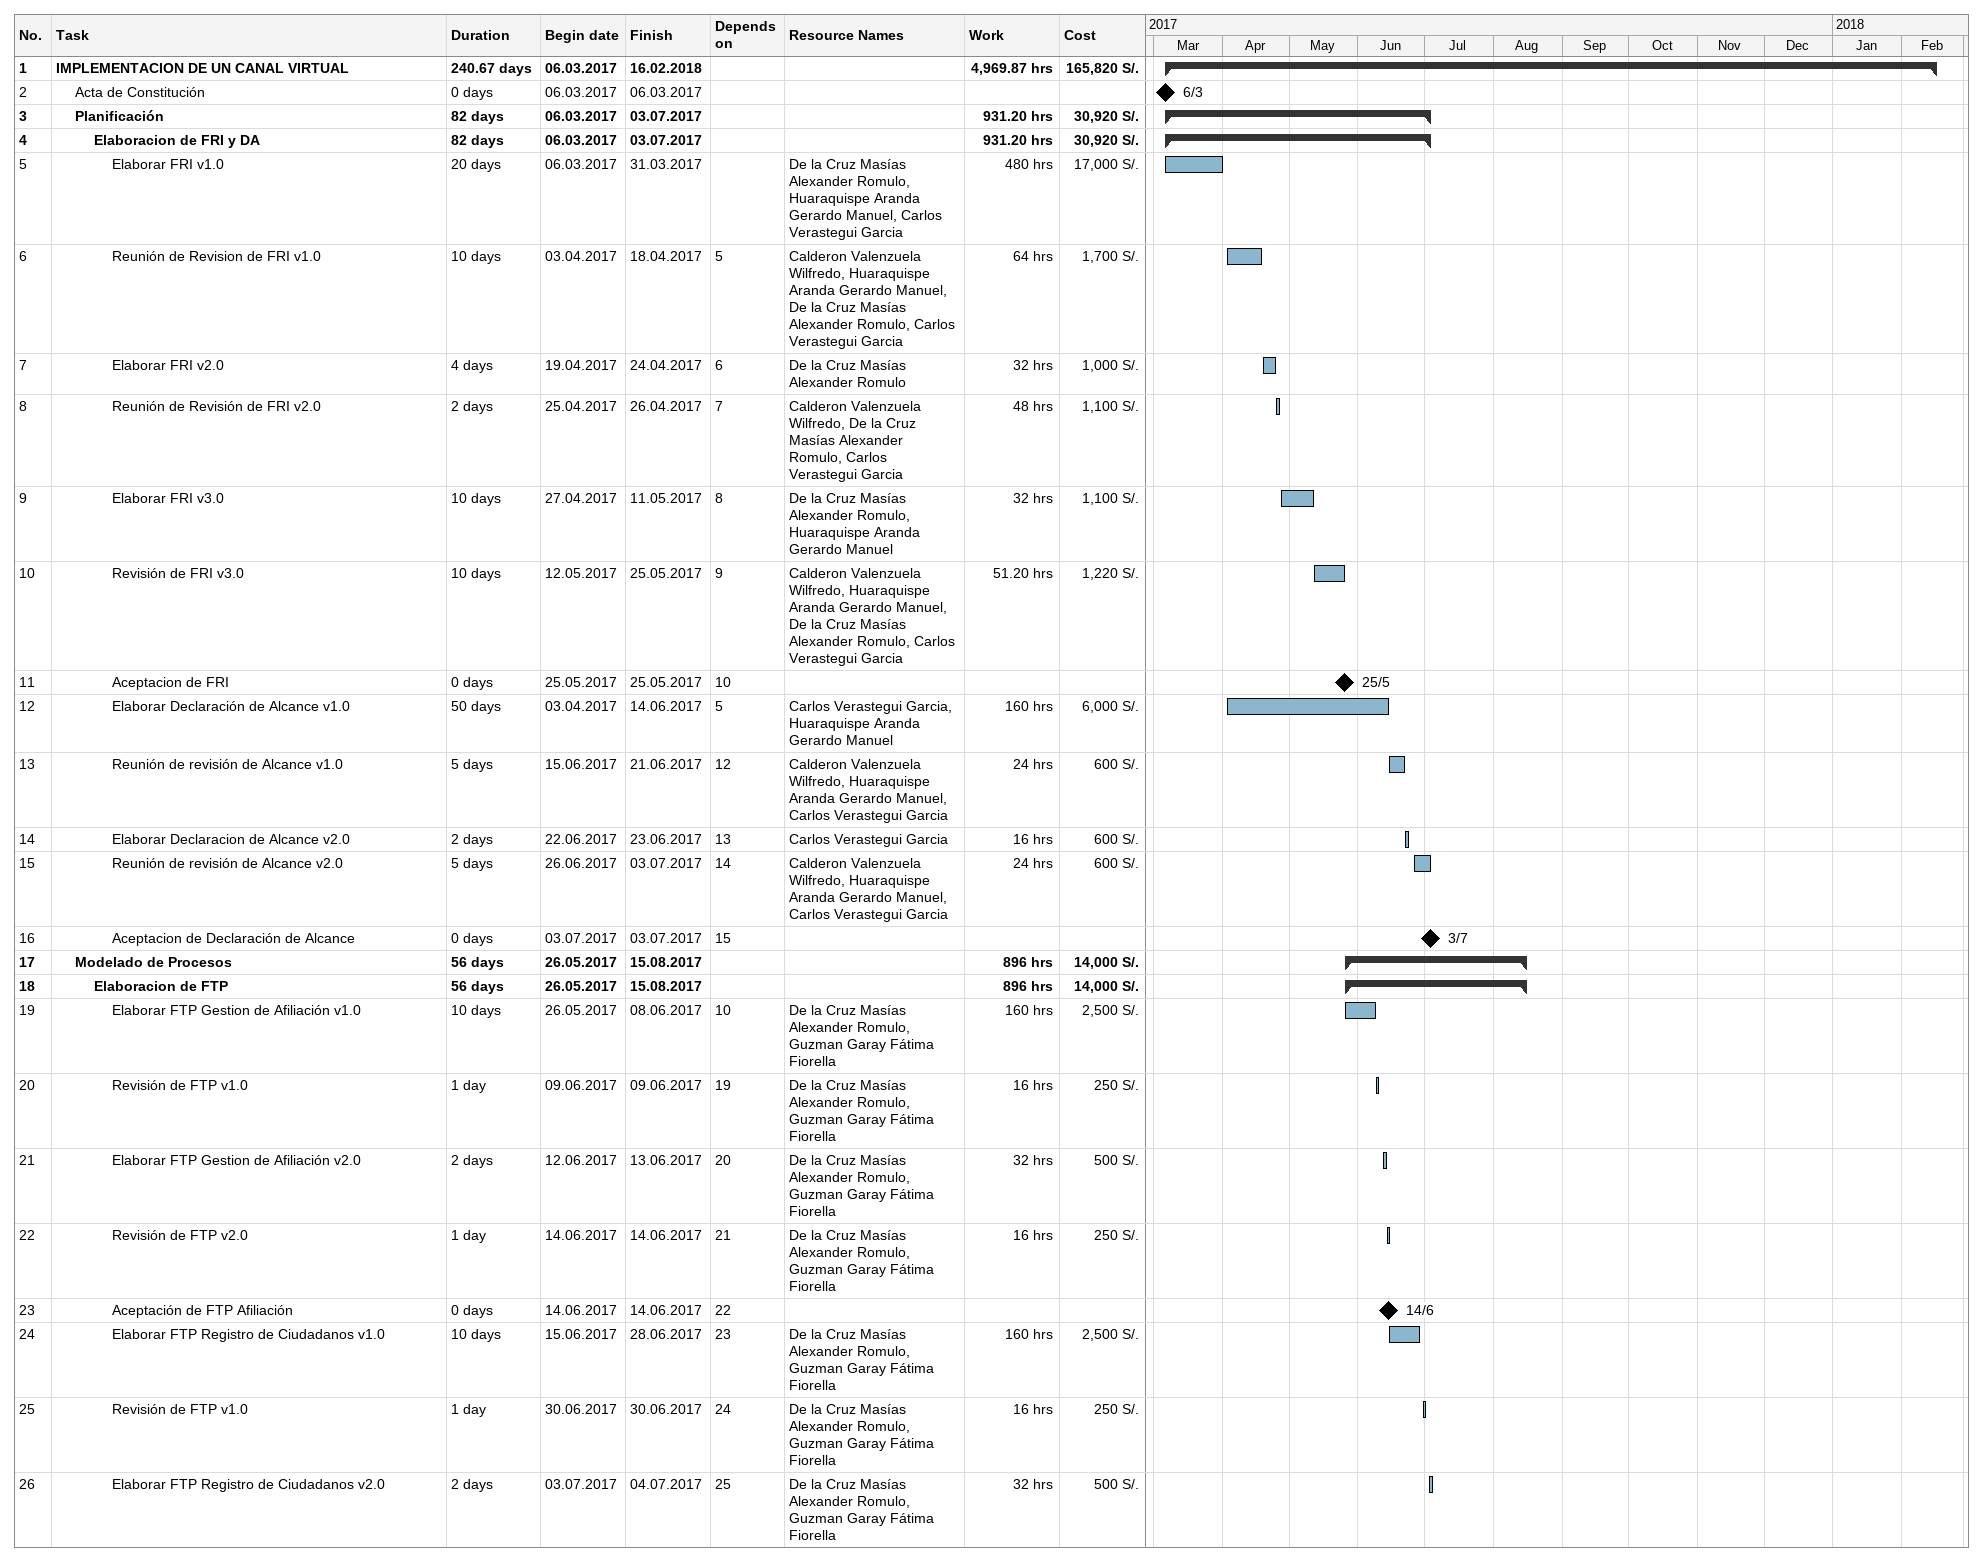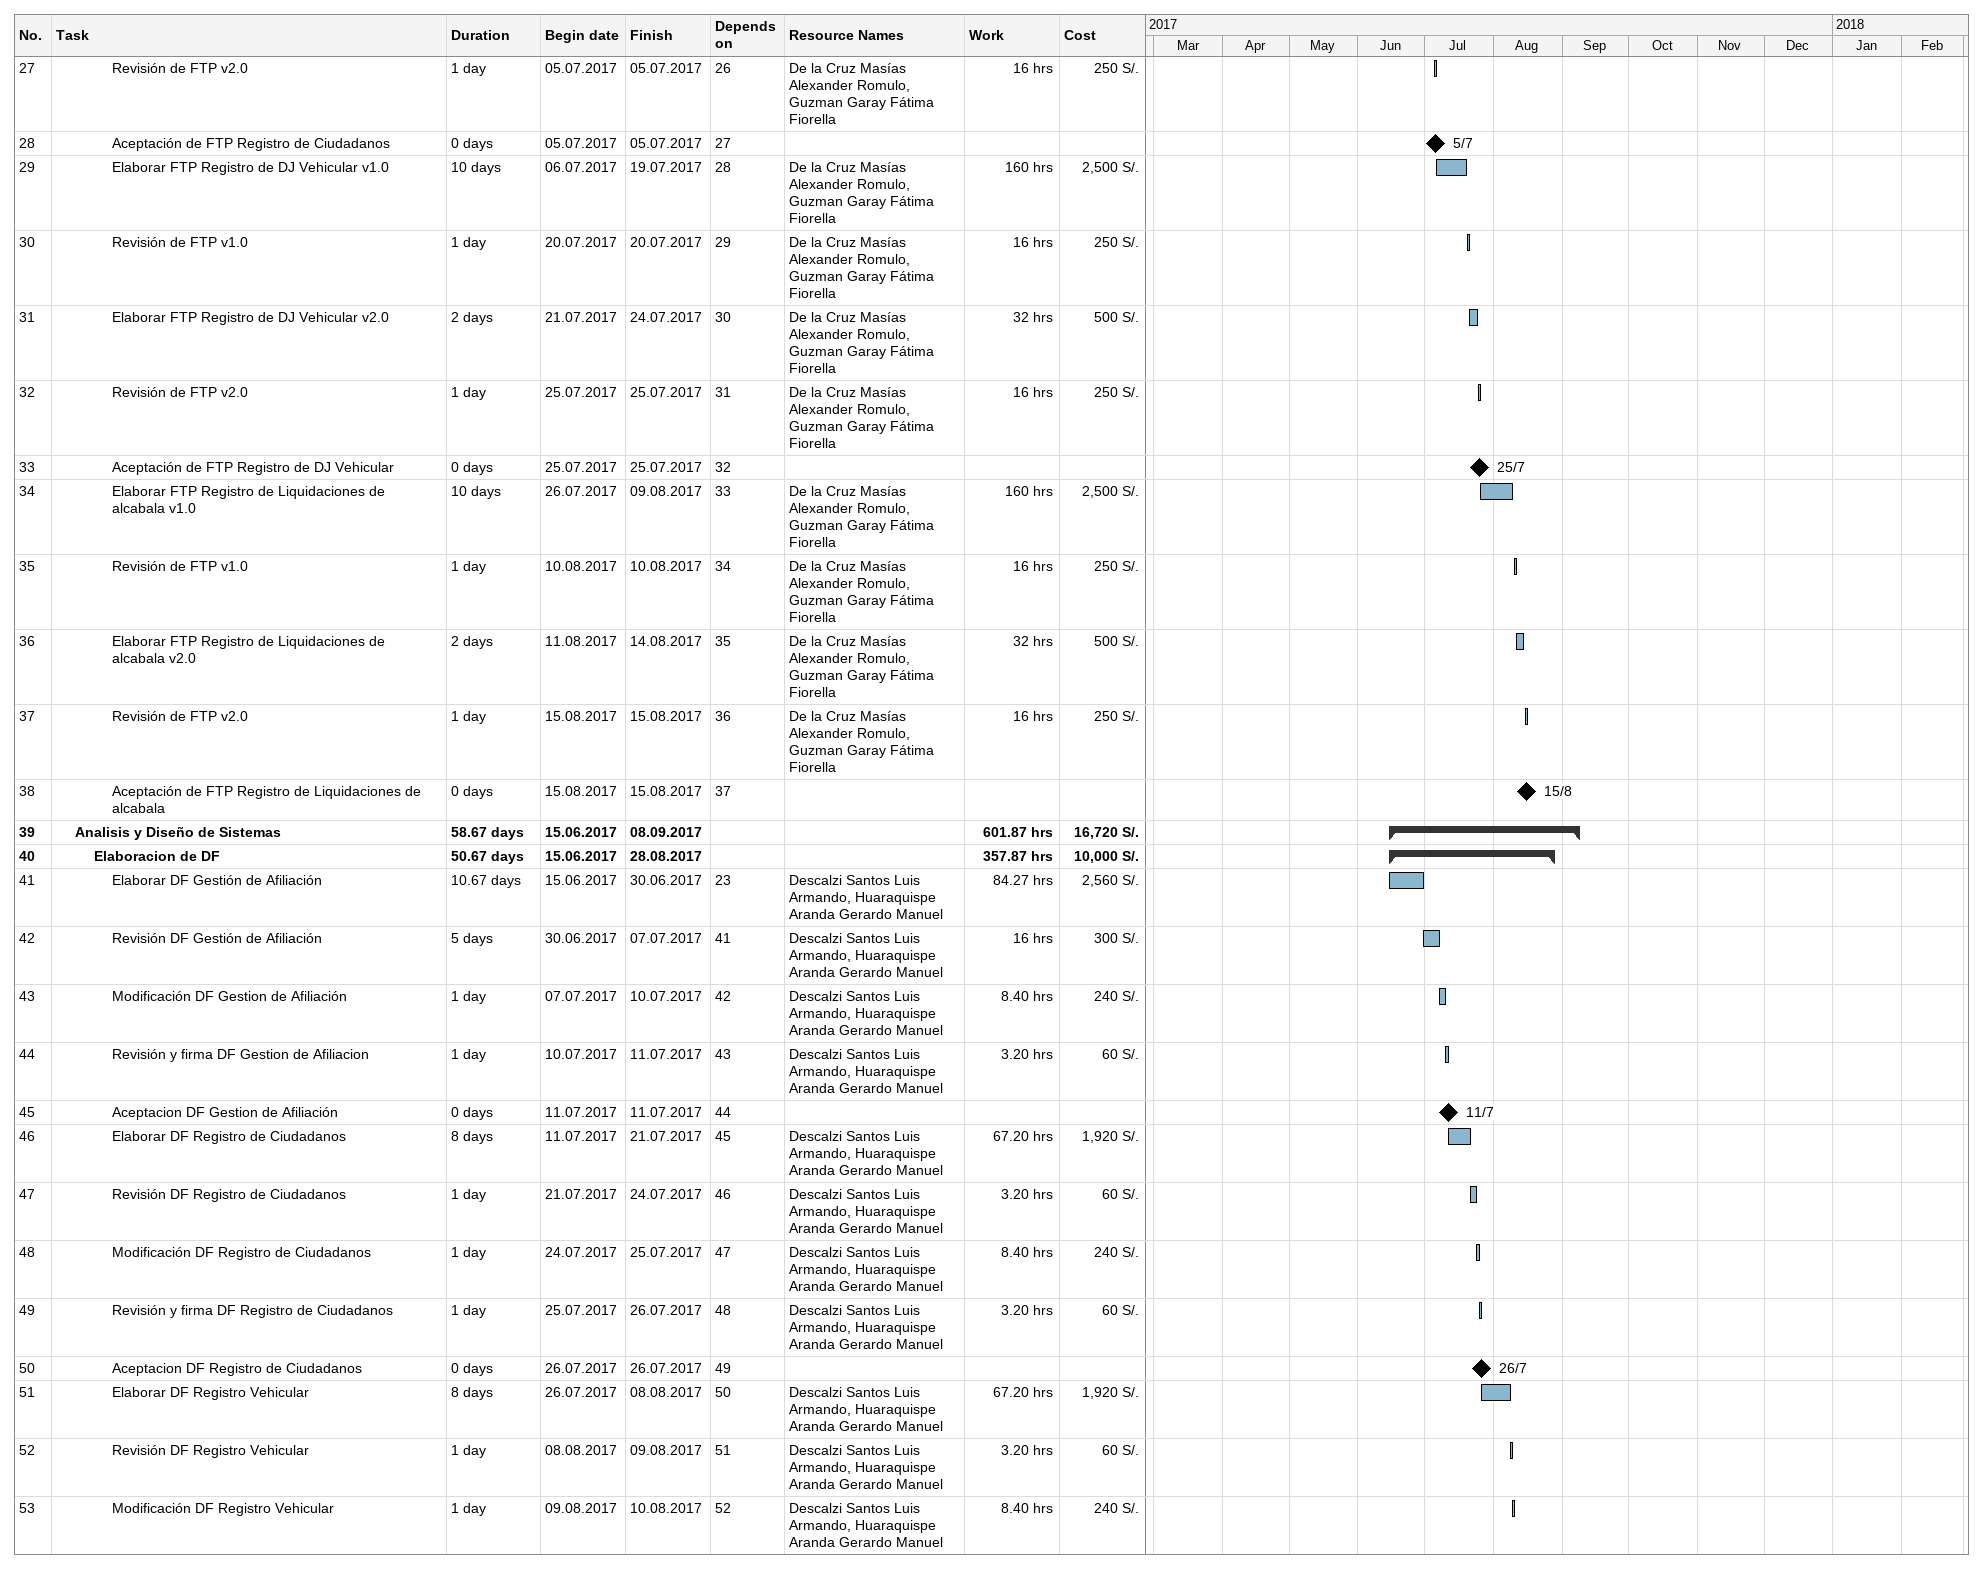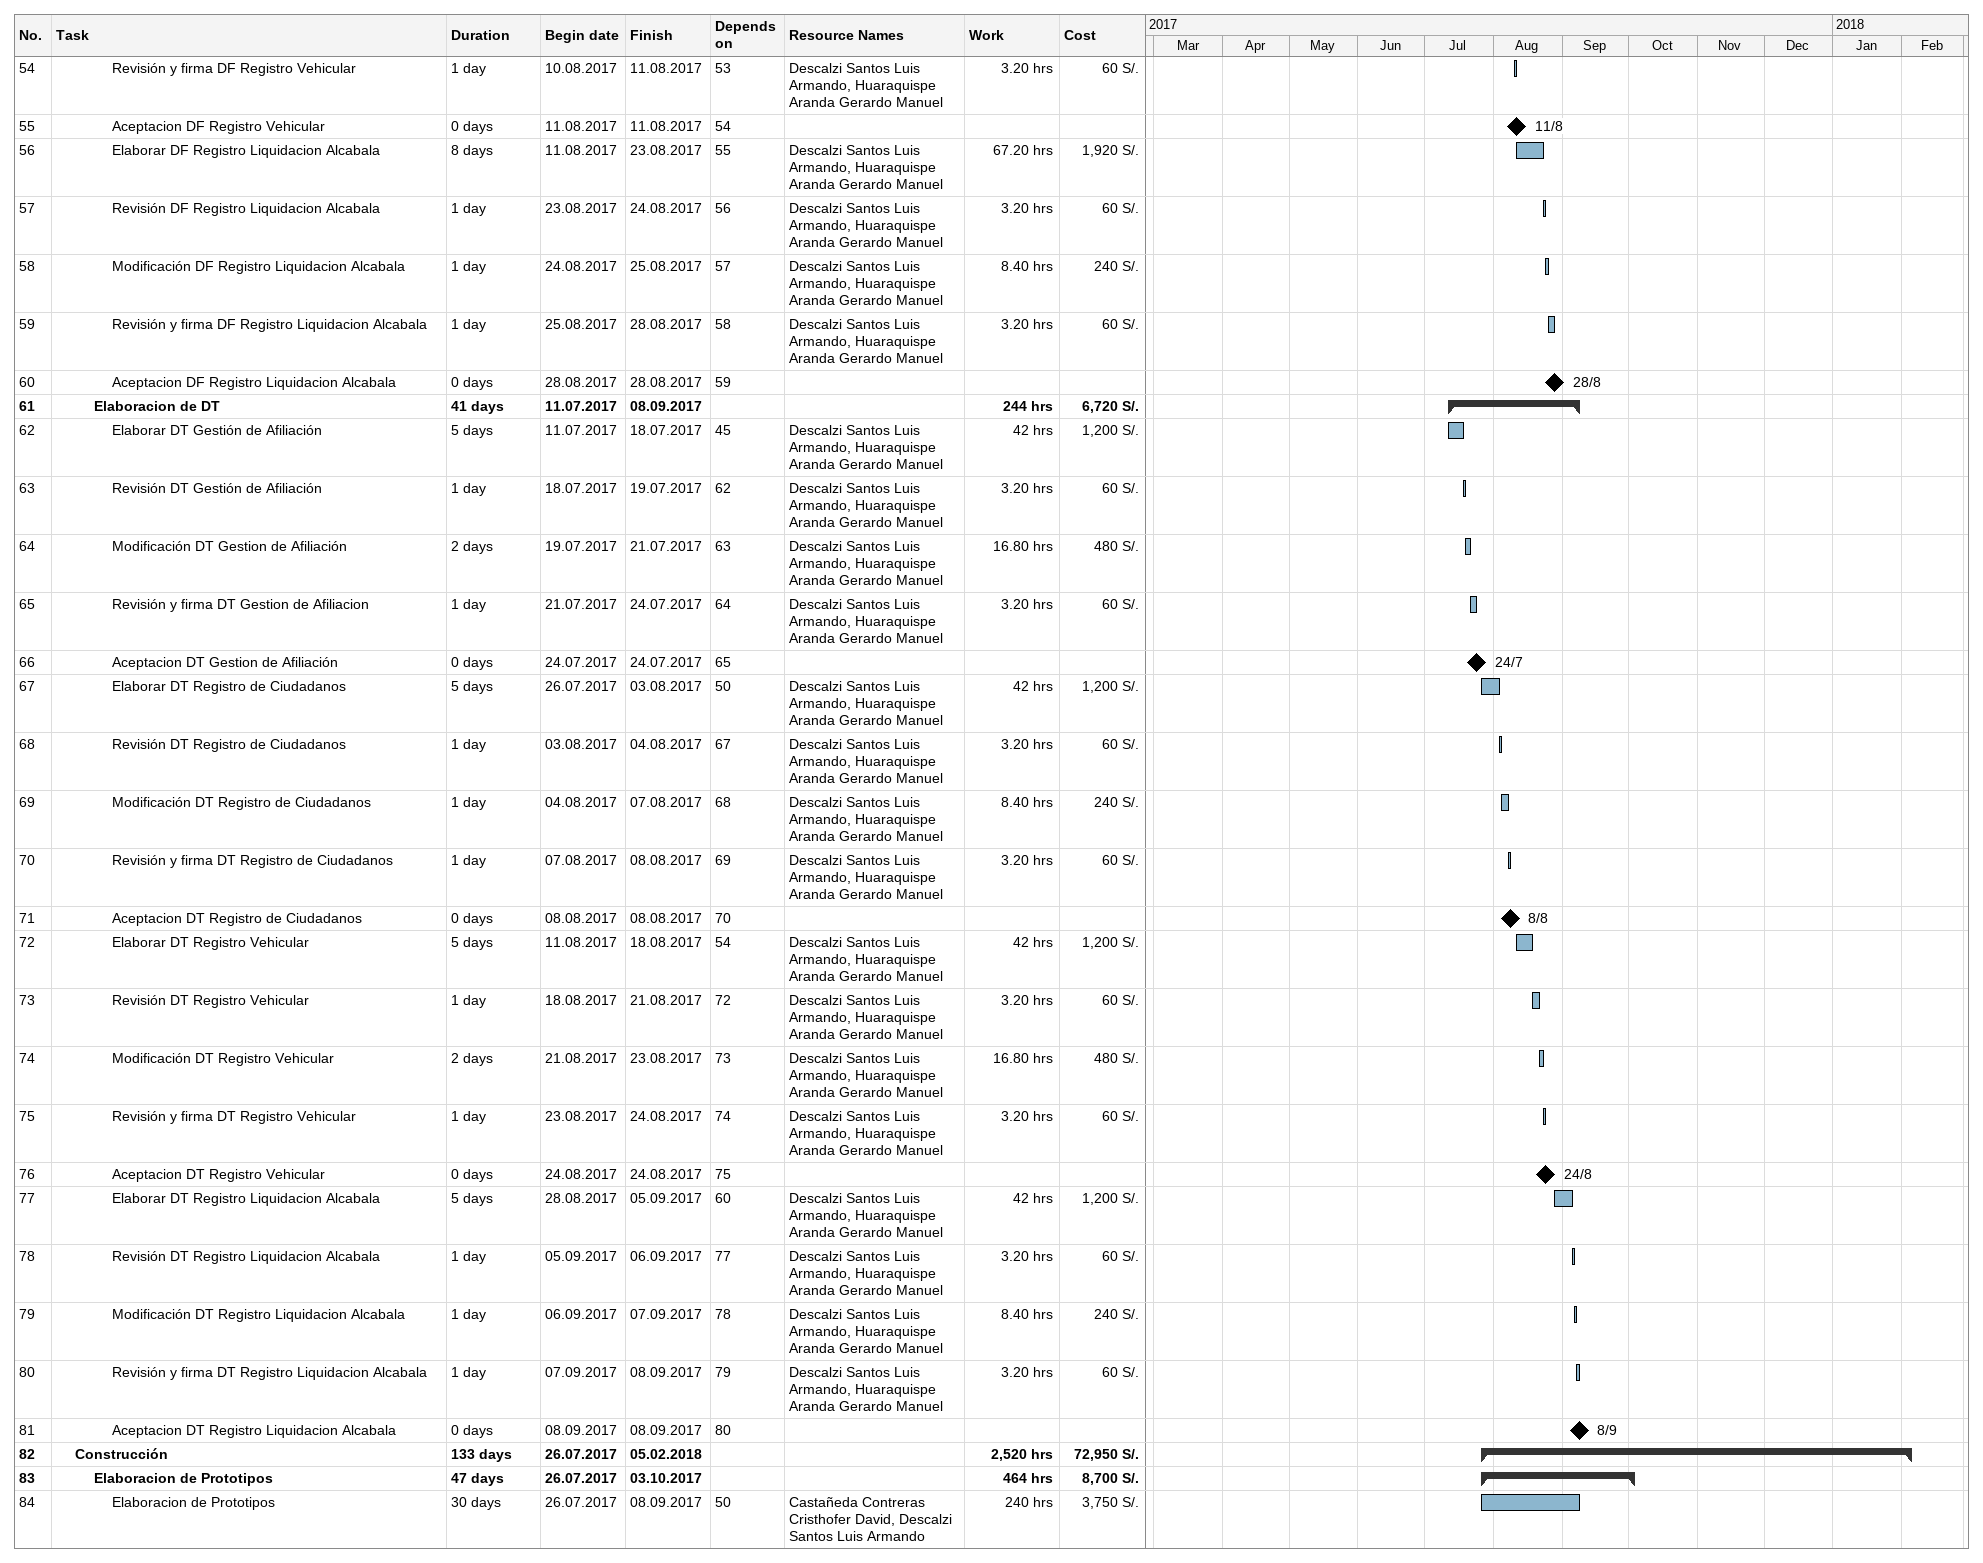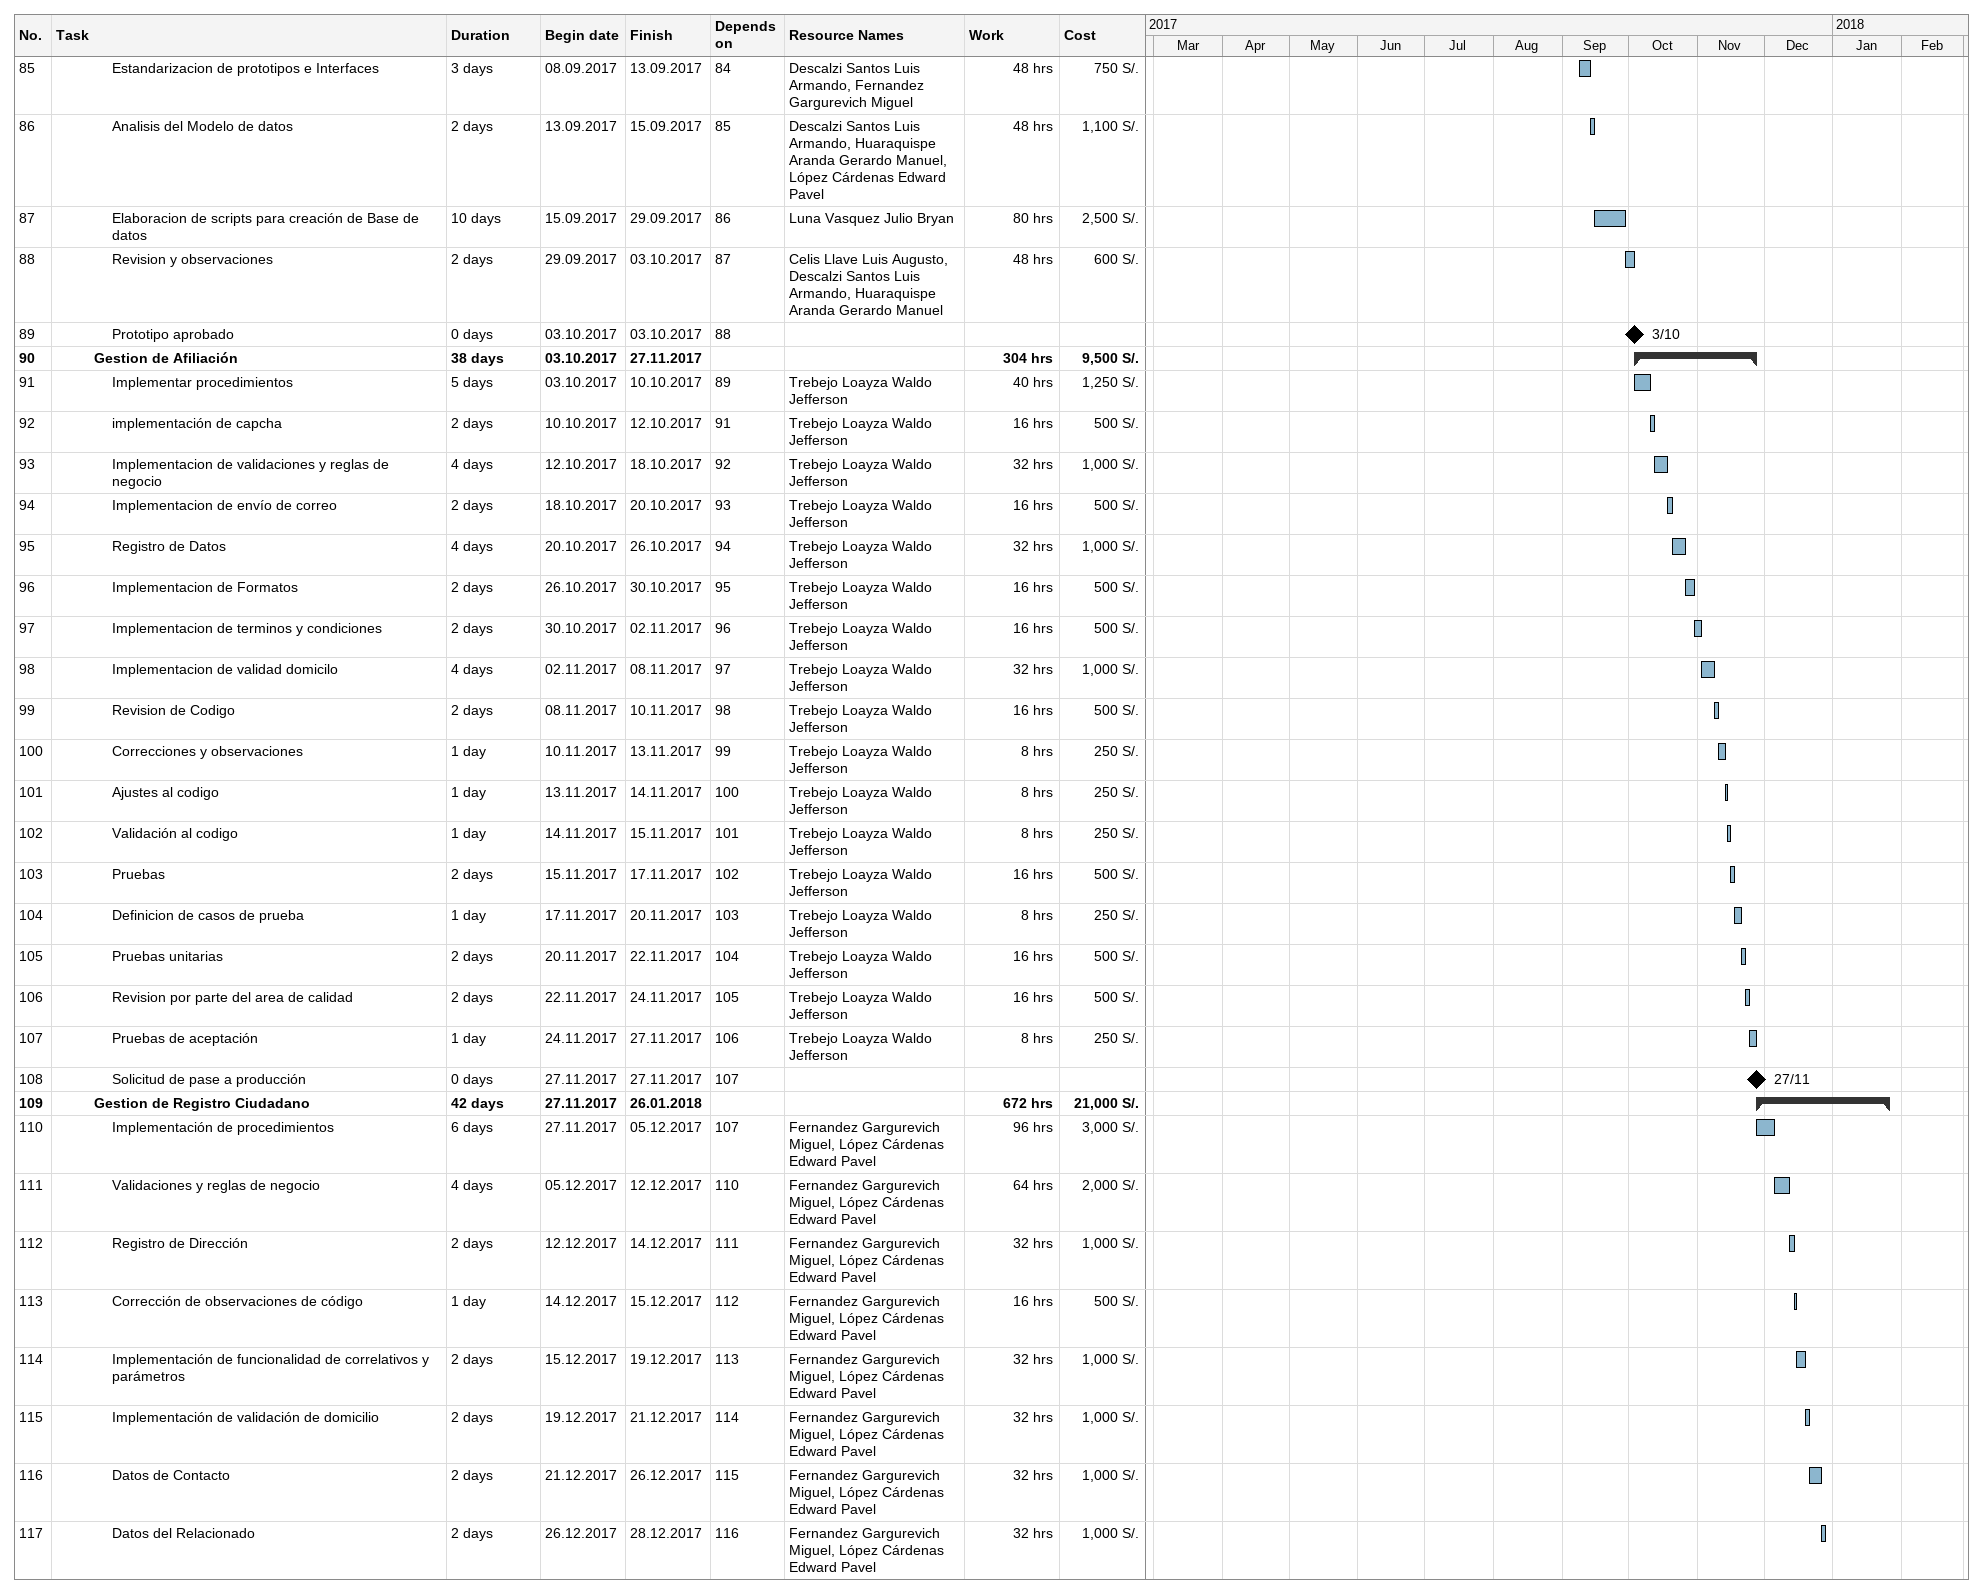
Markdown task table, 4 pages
| ID | Level | Task | Duration | Start | Finish | Predecessors | Resources | Work (h) | Cost (S/.) |
|---|---|---|---|---|---|---|---|---|---|
| 1 | 1 | **IMPLEMENTACION DE UN CANAL VIRTUAL** | 240.67d | 2017-03-06 | 2018-02-16 |  |  | 4969.87 | 165820 |
| 2 | 2 | Acta de Constitución | 0d | 2017-03-06 | 2017-03-06 |  |  |  |  |
| 3 | 2 | **Planificación** | 82d | 2017-03-06 | 2017-07-03 |  |  | 931.20 | 30920 |
| 4 | 3 | **Elaboracion de FRI y DA** | 82d | 2017-03-06 | 2017-07-03 |  |  | 931.20 | 30920 |
| 5 | 4 | Elaborar FRI v1.0 | 20d | 2017-03-06 | 2017-03-31 |  | De la Cruz Masías Alexander Romulo, Huaraquispe Aranda Gerardo Manuel, Carlos Verastegui Garcia | 480 | 17000 |
| 6 | 4 | Reunión de Revision de FRI v1.0 | 10d | 2017-04-03 | 2017-04-18 | 5 | Calderon Valenzuela Wilfredo, Huaraquispe Aranda Gerardo Manuel, De la Cruz Masías Alexander Romulo, Carlos Verastegui Garcia | 64 | 1700 |
| 7 | 4 | Elaborar FRI v2.0 | 4d | 2017-04-19 | 2017-04-24 | 6 | De la Cruz Masías Alexander Romulo | 32 | 1000 |
| 8 | 4 | Reunión de Revisión de FRI v2.0 | 2d | 2017-04-25 | 2017-04-26 | 7 | Calderon Valenzuela Wilfredo, De la Cruz Masías Alexander Romulo, Carlos Verastegui Garcia | 48 | 1100 |
| 9 | 4 | Elaborar FRI v3.0 | 10d | 2017-04-27 | 2017-05-11 | 8 | De la Cruz Masías Alexander Romulo, Huaraquispe Aranda Gerardo Manuel | 32 | 1100 |
| 10 | 4 | Revisión de FRI v3.0 | 10d | 2017-05-12 | 2017-05-25 | 9 | Calderon Valenzuela Wilfredo, Huaraquispe Aranda Gerardo Manuel, De la Cruz Masías Alexander Romulo, Carlos Verastegui Garcia | 51.20 | 1220 |
| 11 | 4 | Aceptacion de FRI | 0d | 2017-05-25 | 2017-05-25 | 10 |  |  |  |
| 12 | 4 | Elaborar Declaración de Alcance v1.0 | 50d | 2017-04-03 | 2017-06-14 | 5 | Carlos Verastegui Garcia, Huaraquispe Aranda Gerardo Manuel | 160 | 6000 |
| 13 | 4 | Reunión de revisión de Alcance v1.0 | 5d | 2017-06-15 | 2017-06-21 | 12 | Calderon Valenzuela Wilfredo, Huaraquispe Aranda Gerardo Manuel, Carlos Verastegui Garcia | 24 | 600 |
| 14 | 4 | Elaborar Declaracion de Alcance v2.0 | 2d | 2017-06-22 | 2017-06-23 | 13 | Carlos Verastegui Garcia | 16 | 600 |
| 15 | 4 | Reunión de revisión de Alcance v2.0 | 5d | 2017-06-26 | 2017-07-03 | 14 | Calderon Valenzuela Wilfredo, Huaraquispe Aranda Gerardo Manuel, Carlos Verastegui Garcia | 24 | 600 |
| 16 | 4 | Aceptacion de Declaración de Alcance | 0d | 2017-07-03 | 2017-07-03 | 15 |  |  |  |
| 17 | 2 | **Modelado de Procesos** | 56d | 2017-05-26 | 2017-08-15 |  |  | 896 | 14000 |
| 18 | 3 | **Elaboracion de FTP** | 56d | 2017-05-26 | 2017-08-15 |  |  | 896 | 14000 |
| 19 | 4 | Elaborar FTP Gestion de Afiliación v1.0 | 10d | 2017-05-26 | 2017-06-08 | 10 | De la Cruz Masías Alexander Romulo, Guzman Garay Fátima Fiorella | 160 | 2500 |
| 20 | 4 | Revisión de FTP v1.0 | 1d | 2017-06-09 | 2017-06-09 | 19 | De la Cruz Masías Alexander Romulo, Guzman Garay Fátima Fiorella | 16 | 250 |
| 21 | 4 | Elaborar FTP Gestion de Afiliación v2.0 | 2d | 2017-06-12 | 2017-06-13 | 20 | De la Cruz Masías Alexander Romulo, Guzman Garay Fátima Fiorella | 32 | 500 |
| 22 | 4 | Revisión de FTP v2.0 | 1d | 2017-06-14 | 2017-06-14 | 21 | De la Cruz Masías Alexander Romulo, Guzman Garay Fátima Fiorella | 16 | 250 |
| 23 | 4 | Aceptación de FTP Afiliación | 0d | 2017-06-14 | 2017-06-14 | 22 |  |  |  |
| 24 | 4 | Elaborar FTP Registro de Ciudadanos v1.0 | 10d | 2017-06-15 | 2017-06-28 | 23 | De la Cruz Masías Alexander Romulo, Guzman Garay Fátima Fiorella | 160 | 2500 |
| 25 | 4 | Revisión de FTP v1.0 | 1d | 2017-06-30 | 2017-06-30 | 24 | De la Cruz Masías Alexander Romulo, Guzman Garay Fátima Fiorella | 16 | 250 |
| 26 | 4 | Elaborar FTP Registro de Ciudadanos v2.0 | 2d | 2017-07-03 | 2017-07-04 | 25 | De la Cruz Masías Alexander Romulo, Guzman Garay Fátima Fiorella | 32 | 500 |
| 27 | 4 | Revisión de FTP v2.0 | 1d | 2017-07-05 | 2017-07-05 | 26 | De la Cruz Masías Alexander Romulo, Guzman Garay Fátima Fiorella | 16 | 250 |
| 28 | 4 | Aceptación de FTP Registro de Ciudadanos | 0d | 2017-07-05 | 2017-07-05 | 27 |  |  |  |
| 29 | 4 | Elaborar FTP Registro de DJ Vehicular v1.0 | 10d | 2017-07-06 | 2017-07-19 | 28 | De la Cruz Masías Alexander Romulo, Guzman Garay Fátima Fiorella | 160 | 2500 |
| 30 | 4 | Revisión de FTP v1.0 | 1d | 2017-07-20 | 2017-07-20 | 29 | De la Cruz Masías Alexander Romulo, Guzman Garay Fátima Fiorella | 16 | 250 |
| 31 | 4 | Elaborar FTP Registro de DJ Vehicular v2.0 | 2d | 2017-07-21 | 2017-07-24 | 30 | De la Cruz Masías Alexander Romulo, Guzman Garay Fátima Fiorella | 32 | 500 |
| 32 | 4 | Revisión de FTP v2.0 | 1d | 2017-07-25 | 2017-07-25 | 31 | De la Cruz Masías Alexander Romulo, Guzman Garay Fátima Fiorella | 16 | 250 |
| 33 | 4 | Aceptación de FTP Registro de DJ Vehicular | 0d | 2017-07-25 | 2017-07-25 | 32 |  |  |  |
| 34 | 4 | Elaborar FTP Registro de Liquidaciones de alcabala v1.0 | 10d | 2017-07-26 | 2017-08-09 | 33 | De la Cruz Masías Alexander Romulo, Guzman Garay Fátima Fiorella | 160 | 2500 |
| 35 | 4 | Revisión de FTP v1.0 | 1d | 2017-08-10 | 2017-08-10 | 34 | De la Cruz Masías Alexander Romulo, Guzman Garay Fátima Fiorella | 16 | 250 |
| 36 | 4 | Elaborar FTP Registro de Liquidaciones de alcabala v2.0 | 2d | 2017-08-11 | 2017-08-14 | 35 | De la Cruz Masías Alexander Romulo, Guzman Garay Fátima Fiorella | 32 | 500 |
| 37 | 4 | Revisión de FTP v2.0 | 1d | 2017-08-15 | 2017-08-15 | 36 | De la Cruz Masías Alexander Romulo, Guzman Garay Fátima Fiorella | 16 | 250 |
| 38 | 4 | Aceptación de FTP Registro de Liquidaciones de alcabala | 0d | 2017-08-15 | 2017-08-15 | 37 |  |  |  |
| 39 | 2 | **Analisis y Diseño de Sistemas** | 58.67d | 2017-06-15 | 2017-09-08 |  |  | 601.87 | 16720 |
| 40 | 3 | **Elaboracion de DF** | 50.67d | 2017-06-15 | 2017-08-28 |  |  | 357.87 | 10000 |
| 41 | 4 | Elaborar DF Gestión de Afiliación | 10.67d | 2017-06-15 | 2017-06-30 | 23 | Descalzi Santos Luis Armando, Huaraquispe Aranda Gerardo Manuel | 84.27 | 2560 |
| 42 | 4 | Revisión DF Gestión de Afiliación | 5d | 2017-06-30 | 2017-07-07 | 41 | Descalzi Santos Luis Armando, Huaraquispe Aranda Gerardo Manuel | 16 | 300 |
| 43 | 4 | Modificación DF Gestion de Afiliación | 1d | 2017-07-07 | 2017-07-10 | 42 | Descalzi Santos Luis Armando, Huaraquispe Aranda Gerardo Manuel | 8.40 | 240 |
| 44 | 4 | Revisión y firma DF Gestion de Afiliacion | 1d | 2017-07-10 | 2017-07-11 | 43 | Descalzi Santos Luis Armando, Huaraquispe Aranda Gerardo Manuel | 3.20 | 60 |
| 45 | 4 | Aceptacion DF Gestion de Afiliación | 0d | 2017-07-11 | 2017-07-11 | 44 |  |  |  |
| 46 | 4 | Elaborar DF Registro de Ciudadanos | 8d | 2017-07-11 | 2017-07-21 | 45 | Descalzi Santos Luis Armando, Huaraquispe Aranda Gerardo Manuel | 67.20 | 1920 |
| 47 | 4 | Revisión DF Registro de Ciudadanos | 1d | 2017-07-21 | 2017-07-24 | 46 | Descalzi Santos Luis Armando, Huaraquispe Aranda Gerardo Manuel | 3.20 | 60 |
| 48 | 4 | Modificación DF Registro de Ciudadanos | 1d | 2017-07-24 | 2017-07-25 | 47 | Descalzi Santos Luis Armando, Huaraquispe Aranda Gerardo Manuel | 8.40 | 240 |
| 49 | 4 | Revisión y firma DF Registro de Ciudadanos | 1d | 2017-07-25 | 2017-07-26 | 48 | Descalzi Santos Luis Armando, Huaraquispe Aranda Gerardo Manuel | 3.20 | 60 |
| 50 | 4 | Aceptacion DF Registro de Ciudadanos | 0d | 2017-07-26 | 2017-07-26 | 49 |  |  |  |
| 51 | 4 | Elaborar DF Registro Vehicular | 8d | 2017-07-26 | 2017-08-08 | 50 | Descalzi Santos Luis Armando, Huaraquispe Aranda Gerardo Manuel | 67.20 | 1920 |
| 52 | 4 | Revisión DF Registro Vehicular | 1d | 2017-08-08 | 2017-08-09 | 51 | Descalzi Santos Luis Armando, Huaraquispe Aranda Gerardo Manuel | 3.20 | 60 |
| 53 | 4 | Modificación DF Registro Vehicular | 1d | 2017-08-09 | 2017-08-10 | 52 | Descalzi Santos Luis Armando, Huaraquispe Aranda Gerardo Manuel | 8.40 | 240 |
| 54 | 4 | Revisión y firma DF Registro Vehicular | 1d | 2017-08-10 | 2017-08-11 | 53 | Descalzi Santos Luis Armando, Huaraquispe Aranda Gerardo Manuel | 3.20 | 60 |
| 55 | 4 | Aceptacion DF Registro Vehicular | 0d | 2017-08-11 | 2017-08-11 | 54 |  |  |  |
| 56 | 4 | Elaborar DF Registro Liquidacion Alcabala | 8d | 2017-08-11 | 2017-08-23 | 55 | Descalzi Santos Luis Armando, Huaraquispe Aranda Gerardo Manuel | 67.20 | 1920 |
| 57 | 4 | Revisión DF Registro Liquidacion Alcabala | 1d | 2017-08-23 | 2017-08-24 | 56 | Descalzi Santos Luis Armando, Huaraquispe Aranda Gerardo Manuel | 3.20 | 60 |
| 58 | 4 | Modificación DF Registro Liquidacion Alcabala | 1d | 2017-08-24 | 2017-08-25 | 57 | Descalzi Santos Luis Armando, Huaraquispe Aranda Gerardo Manuel | 8.40 | 240 |
| 59 | 4 | Revisión y firma DF Registro Liquidacion Alcabala | 1d | 2017-08-25 | 2017-08-28 | 58 | Descalzi Santos Luis Armando, Huaraquispe Aranda Gerardo Manuel | 3.20 | 60 |
| 60 | 4 | Aceptacion DF Registro Liquidacion Alcabala | 0d | 2017-08-28 | 2017-08-28 | 59 |  |  |  |
| 61 | 3 | **Elaboracion de DT** | 41d | 2017-07-11 | 2017-09-08 |  |  | 244 | 6720 |
| 62 | 4 | Elaborar DT Gestión de Afiliación | 5d | 2017-07-11 | 2017-07-18 | 45 | Descalzi Santos Luis Armando, Huaraquispe Aranda Gerardo Manuel | 42 | 1200 |
| 63 | 4 | Revisión DT Gestión de Afiliación | 1d | 2017-07-18 | 2017-07-19 | 62 | Descalzi Santos Luis Armando, Huaraquispe Aranda Gerardo Manuel | 3.20 | 60 |
| 64 | 4 | Modificación DT Gestion de Afiliación | 2d | 2017-07-19 | 2017-07-21 | 63 | Descalzi Santos Luis Armando, Huaraquispe Aranda Gerardo Manuel | 16.80 | 480 |
| 65 | 4 | Revisión y firma DT Gestion de Afiliacion | 1d | 2017-07-21 | 2017-07-24 | 64 | Descalzi Santos Luis Armando, Huaraquispe Aranda Gerardo Manuel | 3.20 | 60 |
| 66 | 4 | Aceptacion DT Gestion de Afiliación | 0d | 2017-07-24 | 2017-07-24 | 65 |  |  |  |
| 67 | 4 | Elaborar DT Registro de Ciudadanos | 5d | 2017-07-26 | 2017-08-03 | 50 | Descalzi Santos Luis Armando, Huaraquispe Aranda Gerardo Manuel | 42 | 1200 |
| 68 | 4 | Revisión DT Registro de Ciudadanos | 1d | 2017-08-03 | 2017-08-04 | 67 | Descalzi Santos Luis Armando, Huaraquispe Aranda Gerardo Manuel | 3.20 | 60 |
| 69 | 4 | Modificación DT Registro de Ciudadanos | 1d | 2017-08-04 | 2017-08-07 | 68 | Descalzi Santos Luis Armando, Huaraquispe Aranda Gerardo Manuel | 8.40 | 240 |
| 70 | 4 | Revisión y firma DT Registro de Ciudadanos | 1d | 2017-08-07 | 2017-08-08 | 69 | Descalzi Santos Luis Armando, Huaraquispe Aranda Gerardo Manuel | 3.20 | 60 |
| 71 | 4 | Aceptacion DT Registro de Ciudadanos | 0d | 2017-08-08 | 2017-08-08 | 70 |  |  |  |
| 72 | 4 | Elaborar DT Registro Vehicular | 5d | 2017-08-11 | 2017-08-18 | 54 | Descalzi Santos Luis Armando, Huaraquispe Aranda Gerardo Manuel | 42 | 1200 |
| 73 | 4 | Revisión DT Registro Vehicular | 1d | 2017-08-18 | 2017-08-21 | 72 | Descalzi Santos Luis Armando, Huaraquispe Aranda Gerardo Manuel | 3.20 | 60 |
| 74 | 4 | Modificación DT Registro Vehicular | 2d | 2017-08-21 | 2017-08-23 | 73 | Descalzi Santos Luis Armando, Huaraquispe Aranda Gerardo Manuel | 16.80 | 480 |
| 75 | 4 | Revisión y firma DT Registro Vehicular | 1d | 2017-08-23 | 2017-08-24 | 74 | Descalzi Santos Luis Armando, Huaraquispe Aranda Gerardo Manuel | 3.20 | 60 |
| 76 | 4 | Aceptacion DT Registro Vehicular | 0d | 2017-08-24 | 2017-08-24 | 75 |  |  |  |
| 77 | 4 | Elaborar DT Registro Liquidacion Alcabala | 5d | 2017-08-28 | 2017-09-05 | 60 | Descalzi Santos Luis Armando, Huaraquispe Aranda Gerardo Manuel | 42 | 1200 |
| 78 | 4 | Revisión DT Registro Liquidacion Alcabala | 1d | 2017-09-05 | 2017-09-06 | 77 | Descalzi Santos Luis Armando, Huaraquispe Aranda Gerardo Manuel | 3.20 | 60 |
| 79 | 4 | Modificación DT Registro Liquidacion Alcabala | 1d | 2017-09-06 | 2017-09-07 | 78 | Descalzi Santos Luis Armando, Huaraquispe Aranda Gerardo Manuel | 8.40 | 240 |
| 80 | 4 | Revisión y firma DT Registro Liquidacion Alcabala | 1d | 2017-09-07 | 2017-09-08 | 79 | Descalzi Santos Luis Armando, Huaraquispe Aranda Gerardo Manuel | 3.20 | 60 |
| 81 | 4 | Aceptacion DT Registro Liquidacion Alcabala | 0d | 2017-09-08 | 2017-09-08 | 80 |  |  |  |
| 82 | 2 | **Construcción** | 133d | 2017-07-26 | 2018-02-05 |  |  | 2520 | 72950 |
| 83 | 3 | **Elaboracion de Prototipos** | 47d | 2017-07-26 | 2017-10-03 |  |  | 464 | 8700 |
| 84 | 4 | Elaboracion de Prototipos | 30d | 2017-07-26 | 2017-09-08 | 50 | Castañeda Contreras Cristhofer David, Descalzi Santos Luis Armando | 240 | 3750 |
| 85 | 4 | Estandarizacion de prototipos e Interfaces | 3d | 2017-09-08 | 2017-09-13 | 84 | Descalzi Santos Luis Armando, Fernandez Gargurevich Miguel | 48 | 750 |
| 86 | 4 | Analisis del Modelo de datos | 2d | 2017-09-13 | 2017-09-15 | 85 | Descalzi Santos Luis Armando, Huaraquispe Aranda Gerardo Manuel, López Cárdenas Edward Pavel | 48 | 1100 |
| 87 | 4 | Elaboracion de scripts para creación de Base de datos | 10d | 2017-09-15 | 2017-09-29 | 86 | Luna Vasquez Julio Bryan | 80 | 2500 |
| 88 | 4 | Revision y observaciones | 2d | 2017-09-29 | 2017-10-03 | 87 | Celis Llave Luis Augusto, Descalzi Santos Luis Armando, Huaraquispe Aranda Gerardo Manuel | 48 | 600 |
| 89 | 4 | Prototipo aprobado | 0d | 2017-10-03 | 2017-10-03 | 88 |  |  |  |
| 90 | 3 | **Gestion de Afiliación** | 38d | 2017-10-03 | 2017-11-27 |  |  | 304 | 9500 |
| 91 | 4 | Implementar procedimientos | 5d | 2017-10-03 | 2017-10-10 | 89 | Trebejo Loayza Waldo Jefferson | 40 | 1250 |
| 92 | 4 | implementación de capcha | 2d | 2017-10-10 | 2017-10-12 | 91 | Trebejo Loayza Waldo Jefferson | 16 | 500 |
| 93 | 4 | Implementacion de validaciones y reglas de negocio | 4d | 2017-10-12 | 2017-10-18 | 92 | Trebejo Loayza Waldo Jefferson | 32 | 1000 |
| 94 | 4 | Implementacion de envío de correo | 2d | 2017-10-18 | 2017-10-20 | 93 | Trebejo Loayza Waldo Jefferson | 16 | 500 |
| 95 | 4 | Registro de Datos | 4d | 2017-10-20 | 2017-10-26 | 94 | Trebejo Loayza Waldo Jefferson | 32 | 1000 |
| 96 | 4 | Implementacion de Formatos | 2d | 2017-10-26 | 2017-10-30 | 95 | Trebejo Loayza Waldo Jefferson | 16 | 500 |
| 97 | 4 | Implementacion de terminos y condiciones | 2d | 2017-10-30 | 2017-11-02 | 96 | Trebejo Loayza Waldo Jefferson | 16 | 500 |
| 98 | 4 | Implementacion de validad domicilo | 4d | 2017-11-02 | 2017-11-08 | 97 | Trebejo Loayza Waldo Jefferson | 32 | 1000 |
| 99 | 4 | Revision de Codigo | 2d | 2017-11-08 | 2017-11-10 | 98 | Trebejo Loayza Waldo Jefferson | 16 | 500 |
| 100 | 4 | Correcciones y observaciones | 1d | 2017-11-10 | 2017-11-13 | 99 | Trebejo Loayza Waldo Jefferson | 8 | 250 |
| 101 | 4 | Ajustes al codigo | 1d | 2017-11-13 | 2017-11-14 | 100 | Trebejo Loayza Waldo Jefferson | 8 | 250 |
| 102 | 4 | Validación al codigo | 1d | 2017-11-14 | 2017-11-15 | 101 | Trebejo Loayza Waldo Jefferson | 8 | 250 |
| 103 | 4 | Pruebas | 2d | 2017-11-15 | 2017-11-17 | 102 | Trebejo Loayza Waldo Jefferson | 16 | 500 |
| 104 | 4 | Definicion de casos de prueba | 1d | 2017-11-17 | 2017-11-20 | 103 | Trebejo Loayza Waldo Jefferson | 8 | 250 |
| 105 | 4 | Pruebas unitarias | 2d | 2017-11-20 | 2017-11-22 | 104 | Trebejo Loayza Waldo Jefferson | 16 | 500 |
| 106 | 4 | Revision por parte del area de calidad | 2d | 2017-11-22 | 2017-11-24 | 105 | Trebejo Loayza Waldo Jefferson | 16 | 500 |
| 107 | 4 | Pruebas de aceptación | 1d | 2017-11-24 | 2017-11-27 | 106 | Trebejo Loayza Waldo Jefferson | 8 | 250 |
| 108 | 4 | Solicitud de pase a producción | 0d | 2017-11-27 | 2017-11-27 | 107 |  |  |  |
| 109 | 3 | **Gestion de Registro Ciudadano** | 42d | 2017-11-27 | 2018-01-26 |  |  | 672 | 21000 |
| 110 | 4 | Implementación de procedimientos | 6d | 2017-11-27 | 2017-12-05 | 107 | Fernandez Gargurevich Miguel, López Cárdenas Edward Pavel | 96 | 3000 |
| 111 | 4 | Validaciones y reglas de negocio | 4d | 2017-12-05 | 2017-12-12 | 110 | Fernandez Gargurevich Miguel, López Cárdenas Edward Pavel | 64 | 2000 |
| 112 | 4 | Registro de Dirección | 2d | 2017-12-12 | 2017-12-14 | 111 | Fernandez Gargurevich Miguel, López Cárdenas Edward Pavel | 32 | 1000 |
| 113 | 4 | Corrección de observaciones de código | 1d | 2017-12-14 | 2017-12-15 | 112 | Fernandez Gargurevich Miguel, López Cárdenas Edward Pavel | 16 | 500 |
| 114 | 4 | Implementación de funcionalidad de correlativos y parámetros | 2d | 2017-12-15 | 2017-12-19 | 113 | Fernandez Gargurevich Miguel, López Cárdenas Edward Pavel | 32 | 1000 |
| 115 | 4 | Implementación de validación de domicilio | 2d | 2017-12-19 | 2017-12-21 | 114 | Fernandez Gargurevich Miguel, López Cárdenas Edward Pavel | 32 | 1000 |
| 116 | 4 | Datos de Contacto | 2d | 2017-12-21 | 2017-12-26 | 115 | Fernandez Gargurevich Miguel, López Cárdenas Edward Pavel | 32 | 1000 |
| 117 | 4 | Datos del Relacionado | 2d | 2017-12-26 | 2017-12-28 | 116 | Fernandez Gargurevich Miguel, López Cárdenas Edward Pavel | 32 | 1000 |
